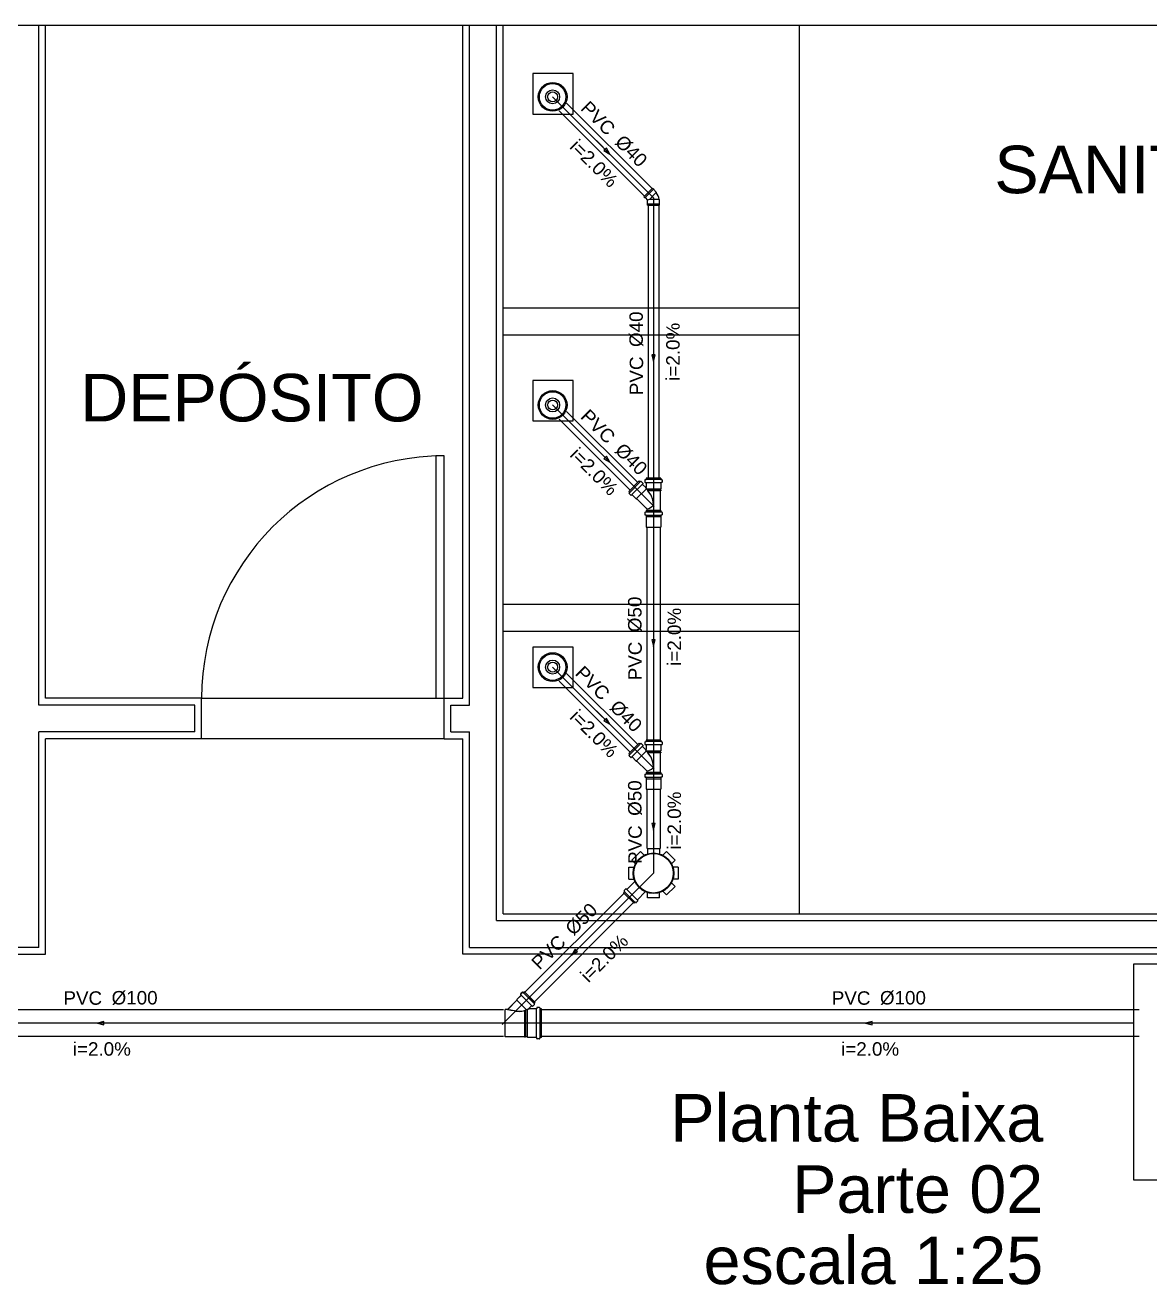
# Model space of a CAD drawing. Header units: inches. Extents: x 18.3 to 46.4, y -9.4 to 7.
# Drawn here: x 28.425 to 32.6, y -7.378 to -2.7 of the extents above; entities that cross this region are included whole.
import ezdxf

# ---------------------------------------------------------------- set-up
doc = ezdxf.new("R2010")
doc.units = ezdxf.units.IN
doc.header["$MEASUREMENT"] = 0
for name, color, linetype in [('Arquitetura', 252, 'Continuous'), ('DI-Títulos', 3, 'Continuous'), ('Simbolos', 3, 'Continuous'), ('SIMBOLOS-INT', 253, 'Continuous'), ('Simbolos_int', 9, 'Continuous'), ('TQ-Sentido_tubo', 9, 'Continuous'), ('TQ-Seção_tubo', 3, 'Continuous'), ('TQ-Textos_tubo', 1, 'Continuous'), ('TQ-Tubos_detalhe', 9, 'Continuous')]:
    doc.layers.add(name, color=color, linetype=linetype)
doc.styles.add('Arial', font='arial.ttf')

msp = doc.modelspace()

# ---------------------------------------------------------------- linework, layer by layer
at = {"layer": 'Arquitetura'}
for p, q in [((18.6, -2.7), (39.9505, -2.7)), ((28.475, -5.225), (28.475, -2.7)), ((28.5, -5.2), (28.5, -2.7)), ((30.05, -5.2), (30.05, -2.7)), ((30.075, -5.225), (30.075, -2.7)), ((30.175, -6.025), (30.175, -2.7)), ((30.2, -6), (30.2, -2.7)), ((31.3, -6), (31.3, -2.7)), ((30.2, -3.75), (31.3, -3.75)), ((31.3, -3.85), (31.3, -3.75)), ((30.2, -3.85), (31.3, -3.85)), ((30.2, -4.85), (31.3, -4.85)), ((31.3, -4.95), (31.3, -4.85)), ((30.2, -4.95), (31.3, -4.95)), ((29.055, -5.225), (28.475, -5.225)), ((29.08, -5.2), (28.5, -5.2)), ((29.055, -5.325), (29.055, -5.225)), ((29.08, -5.35), (29.08, -5.2)), ((29.08, -5.2), (29.98, -5.2)), ((29.98, -5.2), (30.05, -5.2)), ((29.98, -5.35), (29.98, -5.2)), ((30.005, -5.325), (30.005, -5.225)), ((30.005, -5.225), (30.075, -5.225)), ((29.055, -5.325), (28.475, -5.325)), ((29.055, -5.325), (28.475, -5.325)), ((28.475, -6.125), (28.475, -5.325)), ((30.005, -5.325), (30.075, -5.325)), ((30.075, -6.125), (30.075, -5.325)), ((29.08, -5.35), (28.5, -5.35)), ((29.08, -5.35), (28.5, -5.35)), ((28.5, -6.15), (28.5, -5.35)), ((29.98, -5.35), (29.08, -5.35)), ((29.98, -5.35), (30.05, -5.35)), ((30.05, -6.15), (30.05, -5.35)), ((30.175, -6.025), (33.125, -6.025)), ((30.2, -6), (33.1, -6)), ((28.475, -6.125), (24.225, -6.125)), ((30.075, -6.125), (34.325, -6.125)), ((24.2, -6.15), (28.5, -6.15)), ((34.35, -6.15), (30.05, -6.15))]:
    msp.add_line(p, q, dxfattribs=at)
for points in [[(30.31, -3.03), (30.46, -3.03), (30.46, -2.88), (30.31, -2.88), (30.31, -3.03)], [(30.31, -4.17), (30.46, -4.17), (30.46, -4.02), (30.31, -4.02), (30.31, -4.17)], [(29.98, -5.2), (29.98, -4.3), (29.95, -4.3), (29.95, -5.2), (29.98, -5.2)], [(30.31, -5.16), (30.46, -5.16), (30.46, -5.01), (30.31, -5.01), (30.31, -5.16)]]:
    msp.add_lwpolyline(points, dxfattribs=at)
msp.add_arc((29.98, -5.2), 0.9, 90, 180, dxfattribs=at)
at = {"layer": 'Simbolos'}
for p, q in [((30.7223, -3.3374), (30.7545, -3.3052)), ((30.7545, -3.3052), (30.7573, -3.308)), ((30.7573, -3.308), (30.7573, -3.3094)), ((30.7573, -3.3094), (30.7679, -3.32)), ((30.7679, -3.32), (30.7679, -3.3218)), ((30.7223, -3.3374), (30.7251, -3.3402)), ((30.7251, -3.3402), (30.7265, -3.3402)), ((30.7265, -3.3402), (30.7361, -3.3497)), ((30.735, -3.3642), (30.7361, -3.3632)), ((30.735, -3.3681), (30.735, -3.3642)), ((30.735, -3.3681), (30.7806, -3.3681)), ((30.7361, -3.3632), (30.7361, -3.3497)), ((30.7796, -3.3483), (30.7783, -3.3471)), ((30.7796, -3.3632), (30.7796, -3.3483)), ((30.7806, -3.3642), (30.7796, -3.3632)), ((30.7806, -3.3681), (30.7806, -3.3642)), ((30.7043, -4.3926), (30.6656, -4.4314)), ((30.7043, -4.3926), (30.7073, -4.3959)), ((30.7113, -4.3944), (30.7086, -4.3959)), ((30.7126, -4.3946), (30.7186, -4.4009)), ((30.7261, -4.3889), (30.7261, -4.3976)), ((30.7268, -4.3881), (30.7298, -4.3871)), ((30.7851, -4.3819), (30.7306, -4.3819)), ((30.7306, -4.3819), (30.7306, -4.3861)), ((30.7851, -4.3819), (30.7851, -4.3861)), ((30.7888, -4.3881), (30.7858, -4.3871)), ((30.7896, -4.3889), (30.7896, -4.3976)), ((30.6656, -4.4314), (30.6688, -4.4344)), ((30.6673, -4.4384), (30.6688, -4.4356)), ((30.6676, -4.4396), (30.6738, -4.4456)), ((30.6751, -4.4459), (30.6771, -4.4441)), ((30.6783, -4.4441), (30.6936, -4.4594)), ((30.7188, -4.4021), (30.7171, -4.4041)), ((30.7171, -4.4054), (30.7291, -4.4174)), ((30.7268, -4.3986), (30.7296, -4.3989)), ((30.7306, -4.3999), (30.7306, -4.4046)), ((30.7306, -4.4046), (30.7306, -4.4049)), ((30.7306, -4.4049), (30.7306, -4.4166)), ((30.7851, -4.4216), (30.7831, -4.4234)), ((30.7831, -4.4234), (30.7831, -4.4261)), ((30.7831, -4.4261), (30.7846, -4.4261)), ((30.7831, -4.4291), (30.7831, -4.5024)), ((30.7831, -4.4291), (30.7846, -4.4291)), ((30.7846, -4.4261), (30.7846, -4.4291)), ((30.7851, -4.3999), (30.7851, -4.4046)), ((30.7851, -4.4046), (30.7851, -4.4049)), ((30.7851, -4.4049), (30.7851, -4.4216)), ((30.7888, -4.3986), (30.7861, -4.3989)), ((30.6936, -4.4594), (30.6963, -4.4594)), ((30.6963, -4.4594), (30.7321, -4.4949)), ((30.7261, -4.5094), (30.7261, -4.5181)), ((30.7268, -4.5084), (30.7298, -4.5076)), ((30.7268, -4.5191), (30.7296, -4.5194)), ((30.7306, -4.5024), (30.7851, -4.5024)), ((30.7306, -4.5024), (30.7306, -4.5066)), ((30.7306, -4.5204), (30.7306, -4.5251)), ((30.7306, -4.5251), (30.7306, -4.5254)), ((30.7306, -4.5254), (30.7306, -4.5644)), ((30.7326, -4.4961), (30.7326, -4.5024)), ((30.7851, -4.5024), (30.7851, -4.5066)), ((30.7851, -4.5204), (30.7851, -4.5251)), ((30.7851, -4.5251), (30.7851, -4.5254)), ((30.7851, -4.5254), (30.7851, -4.5644)), ((30.7888, -4.5084), (30.7858, -4.5076)), ((30.7888, -4.5191), (30.7861, -4.5194)), ((30.7896, -4.5094), (30.7896, -4.5181)), ((30.7043, -5.3661), (30.6656, -5.4048)), ((30.7043, -5.3661), (30.7073, -5.3693)), ((30.7113, -5.3678), (30.7086, -5.3693)), ((30.7126, -5.3681), (30.7186, -5.3743)), ((30.7188, -5.3756), (30.7171, -5.3776)), ((30.7171, -5.3788), (30.7291, -5.3908)), ((30.7261, -5.3623), (30.7261, -5.3711)), ((30.7268, -5.3616), (30.7298, -5.3606)), ((30.7268, -5.3721), (30.7296, -5.3723)), ((30.7851, -5.3553), (30.7306, -5.3553)), ((30.7306, -5.3553), (30.7306, -5.3596)), ((30.7306, -5.3733), (30.7306, -5.3781)), ((30.7306, -5.3781), (30.7306, -5.3783)), ((30.7306, -5.3783), (30.7306, -5.3901)), ((30.7851, -5.3553), (30.7851, -5.3596)), ((30.7851, -5.3733), (30.7851, -5.3781)), ((30.7851, -5.3781), (30.7851, -5.3783)), ((30.7851, -5.3783), (30.7851, -5.3951)), ((30.7888, -5.3616), (30.7858, -5.3606)), ((30.7888, -5.3721), (30.7861, -5.3723)), ((30.7896, -5.3623), (30.7896, -5.3711)), ((30.6656, -5.4048), (30.6688, -5.4078)), ((30.6673, -5.4118), (30.6688, -5.4091)), ((30.6676, -5.4131), (30.6738, -5.4191)), ((30.6751, -5.4193), (30.6771, -5.4176)), ((30.6783, -5.4176), (30.6936, -5.4328)), ((30.7851, -5.3951), (30.7831, -5.3968)), ((30.7831, -5.3968), (30.7831, -5.3996)), ((30.7831, -5.3996), (30.7846, -5.3996)), ((30.7831, -5.4026), (30.7831, -5.4758)), ((30.7831, -5.4026), (30.7846, -5.4026)), ((30.7846, -5.3996), (30.7846, -5.4026)), ((30.6936, -5.4328), (30.6963, -5.4328)), ((30.6963, -5.4328), (30.7321, -5.4683)), ((30.7326, -5.4696), (30.7326, -5.4758)), ((30.7261, -5.4828), (30.7261, -5.4916)), ((30.7268, -5.4818), (30.7298, -5.4811)), ((30.7268, -5.4926), (30.7296, -5.4928)), ((30.7306, -5.4758), (30.7851, -5.4758)), ((30.7306, -5.4758), (30.7306, -5.4801)), ((30.7306, -5.4938), (30.7306, -5.4986)), ((30.7306, -5.4986), (30.7306, -5.4988)), ((30.7306, -5.4988), (30.7306, -5.5378)), ((30.7851, -5.4758), (30.7851, -5.4801)), ((30.7851, -5.4938), (30.7851, -5.4986)), ((30.7851, -5.4986), (30.7851, -5.4988)), ((30.7851, -5.4988), (30.7851, -5.5378)), ((30.7888, -5.4818), (30.7858, -5.4811)), ((30.7888, -5.4926), (30.7861, -5.4928)), ((30.7896, -5.4828), (30.7896, -5.4916)), ((30.6772, -5.8009), (30.709, -5.7691)), ((30.6772, -5.8009), (30.691, -5.8147)), ((30.709, -5.7691), (30.7228, -5.7829)), ((30.7354, -5.7583), (30.7354, -5.7777)), ((30.7354, -5.7583), (30.7803, -5.7583)), ((30.7803, -5.7583), (30.7803, -5.7777)), ((30.8066, -5.7691), (30.7928, -5.7829)), ((30.8066, -5.7691), (30.8384, -5.8009)), ((30.8384, -5.8009), (30.8246, -5.8147)), ((30.6664, -5.8272), (30.6859, -5.8272)), ((30.6664, -5.8721), (30.6664, -5.8272)), ((30.8492, -5.8272), (30.8298, -5.8272)), ((30.8492, -5.8272), (30.8492, -5.8721)), ((30.6597, -5.9093), (30.6889, -5.8801)), ((30.6664, -5.8721), (30.6859, -5.8721)), ((30.8384, -5.8985), (30.8246, -5.8847)), ((30.8492, -5.8721), (30.8298, -5.8721)), ((30.647, -5.922), (30.65, -5.919)), ((30.6855, -5.9605), (30.647, -5.922)), ((30.6486, -5.9151), (30.6502, -5.9178)), ((30.6487, -5.9139), (30.6549, -5.9077)), ((30.6562, -5.9075), (30.6583, -5.9093)), ((30.6982, -5.9478), (30.7274, -5.9186)), ((30.7354, -5.9411), (30.7354, -5.9216)), ((30.7803, -5.9411), (30.7354, -5.9411)), ((30.7803, -5.9411), (30.7803, -5.9216)), ((30.8066, -5.9303), (30.7928, -5.9165)), ((30.8384, -5.8985), (30.8066, -5.9303)), ((30.6855, -5.9605), (30.6885, -5.9575)), ((30.6924, -5.9589), (30.6898, -5.9574)), ((30.6936, -5.9588), (30.6998, -5.9526)), ((30.7, -5.9513), (30.6982, -5.9492)), ((30.2659, -6.3029), (30.2506, -6.3181)), ((30.2661, -6.3031), (30.2509, -6.3184)), ((30.2641, -6.2996), (30.2659, -6.3016)), ((30.2706, -6.2921), (30.2644, -6.2981)), ((30.2644, -6.2999), (30.2661, -6.3019)), ((30.2709, -6.2924), (30.2646, -6.2984)), ((30.2716, -6.2919), (30.2744, -6.2934)), ((30.2719, -6.2921), (30.2746, -6.2936)), ((30.2786, -6.2901), (30.2756, -6.2931)), ((30.2789, -6.2904), (30.2759, -6.2934)), ((30.3174, -6.3289), (30.2786, -6.2901)), ((30.3176, -6.3291), (30.2789, -6.2904)), ((30.2161, -6.3556), (30.2071, -6.3556)), ((30.2164, -6.3559), (30.2074, -6.3559)), ((30.2506, -6.3209), (30.2161, -6.3556)), ((30.2509, -6.3211), (30.2164, -6.3559)), ((30.2506, -6.3181), (30.2506, -6.3209)), ((30.2509, -6.3184), (30.2509, -6.3211)), ((30.3046, -6.3416), (30.2949, -6.3514)), ((30.3049, -6.3419), (30.2951, -6.3516)), ((30.3229, -6.3531), (30.2954, -6.3531)), ((30.3231, -6.3534), (30.2956, -6.3534)), ((30.3079, -6.3431), (30.3059, -6.3416)), ((30.3081, -6.3434), (30.3061, -6.3419)), ((30.3154, -6.3369), (30.3094, -6.3431)), ((30.3156, -6.3371), (30.3096, -6.3434)), ((30.3156, -6.3359), (30.3141, -6.3331)), ((30.3174, -6.3289), (30.3144, -6.3319)), ((30.3159, -6.3361), (30.3144, -6.3334)), ((30.3176, -6.3291), (30.3146, -6.3321)), ((30.3241, -6.3496), (30.3239, -6.3521)), ((30.3244, -6.3499), (30.3241, -6.3524)), ((30.3344, -6.3486), (30.3251, -6.3486)), ((30.3346, -6.3489), (30.3254, -6.3489)), ((30.3354, -6.3494), (30.3361, -6.3524)), ((30.3356, -6.3496), (30.3364, -6.3526)), ((30.3416, -6.3531), (30.3371, -6.3531)), ((30.3419, -6.3534), (30.3374, -6.3534)), ((30.3416, -6.4596), (30.3416, -6.3531)), ((30.3419, -6.4599), (30.3419, -6.3534)), ((30.2791, -6.4571), (30.2071, -6.4571)), ((30.2794, -6.4574), (30.2074, -6.4574)), ((30.2791, -6.4571), (30.2791, -6.4586)), ((30.2821, -6.4586), (30.2791, -6.4586)), ((30.2794, -6.4574), (30.2794, -6.4589)), ((30.2824, -6.4589), (30.2794, -6.4589)), ((30.2824, -6.4571), (30.2821, -6.4586)), ((30.2886, -6.4571), (30.2824, -6.4571)), ((30.2826, -6.4574), (30.2824, -6.4589)), ((30.2889, -6.4574), (30.2826, -6.4574)), ((30.2909, -6.4596), (30.2886, -6.4571)), ((30.2911, -6.4599), (30.2889, -6.4574)), ((30.3229, -6.4596), (30.2909, -6.4596)), ((30.3231, -6.4599), (30.2911, -6.4599)), ((30.3241, -6.4631), (30.3239, -6.4606)), ((30.3244, -6.4634), (30.3241, -6.4609)), ((30.3344, -6.4641), (30.3251, -6.4641)), ((30.3346, -6.4644), (30.3254, -6.4644)), ((30.3354, -6.4634), (30.3361, -6.4604)), ((30.3356, -6.4636), (30.3364, -6.4606)), ((30.3416, -6.4596), (30.3371, -6.4596)), ((30.3419, -6.4599), (30.3374, -6.4599))]:
    msp.add_line(p, q, dxfattribs=at)
at = {"layer": 'Simbolos', "linetype": 'Continuous'}
msp.add_lwpolyline([(32.5405, -6.9879), (33.3405, -6.9879), (33.3405, -6.1879), (32.5405, -6.1879), (32.5405, -6.9879)], dxfattribs=at)
at = {"layer": 'Simbolos'}
for centre, radius in [((30.3833, -2.9662), 0.0535), ((30.3833, -2.9662), 0.026), ((30.3833, -4.1106), 0.0535), ((30.3833, -4.1106), 0.026), ((30.3833, -5.084), 0.0535), ((30.3833, -5.084), 0.026), ((30.7578, -5.8497), 0.0755)]:
    msp.add_circle(centre, radius, dxfattribs=at)
for centre, radius, start, end in [((30.7209, -3.3561), 0.0584, 8.9327, 36.0672), ((30.7081, -4.3951), 0.001, 224.9999, 300.0001), ((30.7118, -4.3954), 0.001, 44.9999, 120.0001), ((30.7271, -4.3889), 0.001, 104.9999, 180), ((30.7296, -4.3861), 0.001, 284.9999, 0), ((30.7861, -4.3861), 0.001, 180, 255.0001), ((30.7886, -4.3889), 0.001, 0, 75.0001), ((30.6683, -4.4389), 0.001, 150, 225.0002), ((30.6681, -4.4351), 0.001, 330, 45.0002), ((30.6778, -4.4449), 0.001, 45.0002, 130.0003), ((30.7178, -4.4049), 0.001, 140.0001, 224.9999), ((30.7181, -4.4014), 0.001, 319.9999, 45.0002), ((30.7271, -4.3976), 0.001, 180, 265.0001), ((30.7296, -4.4166), 0.001, 225, 0), ((30.7296, -4.3999), 0.001, 0, 85.0001), ((30.7861, -4.3999), 0.001, 94.9999, 180), ((30.7886, -4.3976), 0.001, 274.9999, 0), ((30.6743, -4.4451), 0.001, 224.9996, 309.9997), ((30.7271, -4.5094), 0.001, 105, 180), ((30.7271, -4.5181), 0.001, 180, 265), ((30.7296, -4.5204), 0.001, 0, 85), ((30.7296, -4.5066), 0.001, 285, 0), ((30.7311, -4.4961), 0.0015, 0, 45), ((30.7861, -4.5066), 0.001, 180, 255), ((30.7861, -4.5204), 0.001, 95, 180), ((30.7886, -4.5181), 0.001, 275, 0), ((30.7886, -4.5094), 0.001, 0, 75), ((30.7081, -5.3686), 0.001, 224.9998, 300), ((30.7118, -5.3688), 0.001, 44.9998, 120.0001), ((30.7178, -5.3783), 0.001, 140.0001, 224.9998), ((30.7181, -5.3748), 0.001, 319.9998, 45.0001), ((30.7271, -5.3623), 0.001, 104.9999, 180), ((30.7271, -5.3711), 0.001, 180, 265), ((30.7296, -5.3733), 0.001, 0, 85), ((30.7296, -5.3596), 0.001, 284.9999, 0), ((30.7861, -5.3596), 0.001, 180, 255.0001), ((30.7861, -5.3733), 0.001, 94.9999, 180), ((30.7886, -5.3711), 0.001, 274.9999, 0), ((30.7886, -5.3623), 0.001, 0, 75), ((30.6683, -5.4123), 0.001, 150, 225.0001), ((30.6681, -5.4086), 0.001, 330, 45.0001), ((30.6743, -5.4186), 0.001, 224.9995, 309.9996), ((30.6778, -5.4183), 0.001, 45.0001, 130.0003), ((30.7296, -5.3901), 0.001, 225, 0), ((30.7311, -5.4696), 0.0015, 0, 44.9999), ((30.7271, -5.4828), 0.001, 105, 180), ((30.7271, -5.4916), 0.001, 180, 265), ((30.7296, -5.4938), 0.001, 0, 85), ((30.7296, -5.4801), 0.001, 285, 0), ((30.7861, -5.4801), 0.001, 180, 255), ((30.7861, -5.4938), 0.001, 95, 180), ((30.7886, -5.4916), 0.001, 275, 0), ((30.7886, -5.4828), 0.001, 0, 75), ((30.6494, -5.9146), 0.001, 135, 210), ((30.6493, -5.9183), 0.001, 315, 30), ((30.6556, -5.9084), 0.001, 50, 135), ((30.659, -5.9086), 0.001, 230, 315), ((30.6892, -5.9582), 0.001, 60, 135), ((30.6929, -5.9581), 0.001, 240, 315), ((30.6989, -5.9485), 0.001, 135, 220), ((30.6991, -5.9519), 0.001, 315, 40), ((30.2651, -6.2989), 0.001, 135.0002, 220.0003), ((30.2654, -6.2991), 0.001, 134.9996, 219.9997), ((30.2651, -6.3021), 0.001, 315.0002, 40.0003), ((30.2654, -6.3024), 0.001, 314.9996, 39.9997), ((30.2711, -6.2926), 0.001, 60, 135.0002), ((30.2714, -6.2929), 0.001, 60, 135.0002), ((30.2749, -6.2926), 0.001, 240, 314.9996), ((30.2751, -6.2929), 0.001, 240, 315.0002), ((30.2161, -6.3546), 0.001, 270, 325.7319), ((30.2164, -6.3549), 0.001, 270, 325.7319), ((30.3056, -5.9276), 0.4367, 258.2685, 261.3568), ((30.3059, -5.9279), 0.4367, 258.2685, 261.3568), ((30.2606, -6.2951), 0.0674, 252.1326, 276.4454), ((30.2609, -6.2954), 0.0674, 252.1326, 276.4454), ((30.2556, -6.2866), 0.0765, 279.4509, 300.4924), ((30.2559, -6.2869), 0.0765, 279.4509, 300.4924), ((30.2954, -6.3521), 0.001, 134.9999, 270), ((30.2956, -6.3524), 0.001, 135.0002, 270), ((30.3054, -6.3424), 0.001, 49.9996, 135.0002), ((30.3056, -6.3426), 0.001, 50.0001, 135.0002), ((30.3086, -6.3424), 0.001, 230.0001, 314.9996), ((30.3089, -6.3426), 0.001, 230.0001, 315.0002), ((30.3149, -6.3326), 0.001, 134.9996, 209.9994), ((30.3151, -6.3329), 0.001, 135.0002, 210.0001), ((30.3149, -6.3364), 0.001, 315.0002, 30.0001), ((30.3151, -6.3366), 0.001, 314.9996, 29.9994), ((30.3229, -6.3521), 0.001, 270, 355.0003), ((30.3231, -6.3524), 0.001, 270, 354.9999), ((30.3251, -6.3496), 0.001, 90, 174.9999), ((30.3254, -6.3499), 0.001, 90, 174.9999), ((30.3344, -6.3496), 0.001, 14.9999, 90), ((30.3346, -6.3499), 0.001, 14.9999, 90), ((30.3371, -6.3521), 0.001, 194.9999, 270), ((30.3374, -6.3524), 0.001, 195.0003, 270), ((30.3229, -6.4606), 0.001, 4.9997, 90), ((30.3231, -6.4609), 0.001, 4.9997, 90), ((30.3251, -6.4631), 0.001, 185.0001, 270), ((30.3254, -6.4634), 0.001, 185.0001, 270), ((30.3344, -6.4631), 0.001, 270, 345.0001), ((30.3346, -6.4634), 0.001, 270, 345.0001), ((30.3371, -6.4606), 0.001, 90, 165.0001), ((30.3374, -6.4609), 0.001, 90, 165.0001)]:
    msp.add_arc(centre, radius, start, end, dxfattribs=at)
at = {"layer": 'SIMBOLOS-INT'}
for p, q in [((30.7081, -4.3964), (30.6693, -4.4351)), ((30.7851, -4.3871), (30.7306, -4.3871)), ((30.7166, -4.4049), (30.6778, -4.4436)), ((30.6936, -4.4594), (30.7316, -4.4214)), ((30.7851, -4.3991), (30.7306, -4.3991)), ((30.7316, -4.4216), (30.7851, -4.4216)), ((30.7831, -4.4261), (30.7346, -4.4261)), ((30.7346, -4.4261), (30.7371, -4.4291)), ((30.7831, -4.4291), (30.7371, -4.4291)), ((30.7571, -4.4841), (30.7606, -4.4876)), ((30.7578, -4.4824), (30.7578, -4.4904)), ((30.7831, -4.5024), (30.7326, -4.5024)), ((30.7081, -5.3698), (30.6693, -5.4086)), ((30.7166, -5.3783), (30.6778, -5.4171)), ((30.7851, -5.3606), (30.7306, -5.3606)), ((30.7851, -5.3726), (30.7306, -5.3726)), ((30.6936, -5.4328), (30.7316, -5.3948)), ((30.7316, -5.3951), (30.7851, -5.3951)), ((30.7831, -5.3996), (30.7346, -5.3996)), ((30.7346, -5.3996), (30.7371, -5.4026)), ((30.7831, -5.4026), (30.7371, -5.4026)), ((30.7571, -5.4576), (30.7606, -5.4611)), ((30.7578, -5.4558), (30.7578, -5.4638)), ((30.7831, -5.4758), (30.7326, -5.4758))]:
    msp.add_line(p, q, dxfattribs=at)
for points in [[(30.7346, -4.4261), (30.7326, -4.4236), (30.7298, -4.4176)], [(30.7566, -4.4844), (30.7581, -4.4801), (30.7558, -4.4631), (30.7486, -4.4456), (30.7371, -4.4291)], [(30.7326, -4.4961), (30.7408, -4.4944), (30.7508, -4.4891), (30.7566, -4.4844)], [(30.7346, -5.3996), (30.7326, -5.3971), (30.7298, -5.3911)], [(30.7566, -5.4578), (30.7581, -5.4536), (30.7558, -5.4366), (30.7486, -5.4191), (30.7371, -5.4026)], [(30.7326, -5.4696), (30.7408, -5.4678), (30.7508, -5.4626), (30.7566, -5.4578)]]:
    msp.add_lwpolyline(points, dxfattribs=at)
at = {"layer": 'Simbolos_int'}
for p, q in [((30.7573, -3.3094), (30.7265, -3.3402)), ((30.7398, -3.3481), (30.7361, -3.3497)), ((30.7361, -3.3632), (30.7796, -3.3632)), ((30.7426, -3.3471), (30.7398, -3.3481)), ((30.7426, -3.3471), (30.7679, -3.3218)), ((30.7783, -3.3471), (30.7426, -3.3471)), ((30.7306, -4.5074), (30.7851, -4.5074)), ((30.7306, -4.5196), (30.7851, -4.5196)), ((30.7306, -4.5251), (30.7851, -4.5251)), ((30.7306, -4.5644), (30.7851, -4.5644)), ((30.7306, -5.4808), (30.7851, -5.4808)), ((30.7306, -5.4931), (30.7851, -5.4931)), ((30.7306, -5.4986), (30.7851, -5.4986)), ((30.7306, -5.5378), (30.7851, -5.5378)), ((30.689, -5.957), (30.6505, -5.9185)), ((30.6977, -5.9483), (30.6592, -5.9098)), ((30.3051, -6.3409), (30.2666, -6.3024)), ((30.3054, -6.3411), (30.2669, -6.3026)), ((30.3136, -6.3324), (30.2751, -6.2939)), ((30.3139, -6.3326), (30.2754, -6.2941)), ((30.2071, -6.4571), (30.2071, -6.3556)), ((30.2074, -6.4574), (30.2074, -6.3559)), ((30.2864, -6.3566), (30.2506, -6.3209)), ((30.2866, -6.3569), (30.2509, -6.3211)), ((30.2791, -6.3596), (30.2791, -6.4571)), ((30.2794, -6.3599), (30.2794, -6.4574)), ((30.2824, -6.3584), (30.2824, -6.4571)), ((30.2826, -6.3586), (30.2826, -6.4574)), ((30.2886, -6.3559), (30.2886, -6.4571)), ((30.2889, -6.3561), (30.2889, -6.4574)), ((30.3236, -6.4596), (30.3236, -6.3531)), ((30.3239, -6.4599), (30.3239, -6.3534)), ((30.3364, -6.4596), (30.3364, -6.3531)), ((30.3366, -6.4599), (30.3366, -6.3534)), ((30.2099, -6.4064), (30.1919, -6.4064)), ((30.2109, -6.3966), (30.1956, -6.4119))]:
    msp.add_line(p, q, dxfattribs=at)
for centre, radius in [((30.3833, -2.9662), 0.0493), ((30.3833, -2.9662), 0.0185), ((30.3833, -4.1106), 0.0493), ((30.3833, -4.1106), 0.0185), ((30.3833, -5.084), 0.0493), ((30.3833, -5.084), 0.0185), ((30.7578, -5.8497), 0.0735)]:
    msp.add_circle(centre, radius, dxfattribs=at)
at = {"layer": 'TQ-Sentido_tubo'}
for points in [[(30.5456, -3.1285), (30.5955, -3.1784)], [(30.7578, -3.8776), (30.7578, -3.9482)], [(30.5456, -4.2729), (30.5955, -4.3228)], [(30.7578, -4.9365), (30.7578, -5.0071)], [(30.5456, -5.2463), (30.5955, -5.2962)], [(30.7578, -5.6188), (30.7578, -5.6894)], [(30.5044, -6.1031), (30.4545, -6.153)], [(28.7635, -6.4064), (28.6929, -6.4064)], [(31.6161, -6.4064), (31.5455, -6.4064)]]:
    msp.add_lwpolyline(points, dxfattribs=at)
for points in [[(30.5955, -3.1784), (30.583, -3.1568), (30.5739, -3.1659)], [(30.7578, -3.9482), (30.7643, -3.9241), (30.7513, -3.9241)], [(30.5955, -4.3228), (30.583, -4.3012), (30.5739, -4.3103)], [(30.7578, -5.0071), (30.7643, -4.983), (30.7513, -4.983)], [(30.5955, -5.2962), (30.583, -5.2746), (30.5739, -5.2837)], [(30.7578, -5.6894), (30.7643, -5.6653), (30.7513, -5.6653)], [(30.4545, -6.153), (30.4762, -6.1405), (30.467, -6.1314)], [(28.6929, -6.4064), (28.717, -6.4129), (28.717, -6.3999)], [(31.5455, -6.4064), (31.5696, -6.4129), (31.5696, -6.3999)]]:
    msp.add_lwpolyline(points, close=True, dxfattribs=at)
at = {"layer": 'TQ-Seção_tubo'}
for p, q in [((30.4352, -2.9899), (30.7525, -3.3071)), ((30.407, -3.0182), (30.7242, -3.3354)), ((30.7378, -3.3681), (30.7378, -4.3819)), ((30.7778, -3.3681), (30.7778, -4.3819)), ((30.407, -4.1626), (30.6707, -4.4263)), ((30.4352, -4.1343), (30.699, -4.398)), ((30.7328, -4.5644), (30.7328, -5.3553)), ((30.7828, -4.5644), (30.7828, -5.3553)), ((30.407, -5.136), (30.6707, -5.3997)), ((30.4352, -5.1077), (30.699, -5.3714)), ((30.7328, -5.5378), (30.7328, -5.7583)), ((30.7828, -5.5378), (30.7828, -5.7583)), ((30.6486, -5.9236), (30.2803, -6.2918)), ((30.6839, -5.9589), (30.3157, -6.3272)), ((30.2011, -6.3564), (27.396, -6.3564)), ((32.5605, -6.3564), (30.3419, -6.3564)), ((30.2011, -6.4564), (27.396, -6.4564)), ((32.5605, -6.4564), (30.3419, -6.4564))]:
    msp.add_line(p, q, dxfattribs=at)
at = {"layer": 'TQ-Tubos_detalhe'}
for p, q in [((30.3833, -2.9662), (30.7578, -3.3407)), ((30.7578, -3.3407), (30.7578, -4.4851)), ((30.3833, -4.1106), (30.7578, -4.4851)), ((30.7578, -4.4851), (30.7578, -5.4586)), ((30.3833, -5.084), (30.7578, -5.4586)), ((30.7578, -5.4586), (30.7578, -5.8497)), ((30.7578, -5.8497), (30.2011, -6.4064)), ((30.2011, -6.4064), (27.2552, -6.4064)), ((32.5405, -6.4064), (30.2011, -6.4064))]:
    msp.add_line(p, q, dxfattribs=at)

# ---------------------------------------------------------------- texts
at = {"layer": 'Arquitetura', "char_height": 0.1765, "width": 2.866725, "attachment_point": 9, "line_spacing_factor": 0.9, "style": 'Arial'}
for s, insert in [('SANIT./ VESTIÁRIO 02', (34.6127, -3.3266)), ('DEPÓSITO', (29.9037, -4.1741))]:
    msp.add_mtext(s, dxfattribs=dict(at, insert=insert))
at = {"layer": 'DI-Títulos', "char_height": 0.1765, "attachment_point": 9, "line_spacing_factor": 0.9, "style": 'Arial'}
for s, insert, width in [('Planta Baixa \\PParte 02', (32.2047, -7.1135), 2.866725), ('escala 1:25', (32.2047, -7.3782), 2.51919)]:
    msp.add_mtext(s, dxfattribs=dict(at, insert=insert, width=width))
at = {"layer": 'TQ-Textos_tubo', "char_height": 0.05, "line_spacing_factor": 0.9, "style": 'Arial'}
for s, insert, width, attachment_point, rotation in [('PVC', (30.5847, -3.1143), 0.187798, 9, 315), ('i=2.0%', (30.519, -3.2313), 0.281696, 8, 315), ('%%c40', (30.6097, -3.1393), 0.172222, 7, 315), ('%%c40', (30.7201, -3.8952), 0.172222, 7, 90), ('i=2.0%', (30.8556, -3.913), 0.281696, 8, 90), ('PVC', (30.7201, -3.9305), 0.187798, 9, 90), ('PVC', (30.5847, -4.2588), 0.187798, 9, 315), ('i=2.0%', (30.519, -4.3758), 0.281696, 8, 315), ('%%c40', (30.6097, -4.2838), 0.172222, 7, 315), ('%%c50', (30.7151, -4.9543), 0.172222, 7, 90), ('i=2.0%', (30.8606, -4.9718), 0.281696, 8, 90), ('PVC', (30.7151, -4.9895), 0.187798, 9, 90), ('PVC', (30.5646, -5.2122), 0.187798, 9, 315), ('i=2.0%', (30.519, -5.3491), 0.281696, 8, 315), ('%%c40', (30.5905, -5.238), 0.172222, 7, 315), ('%%c50', (30.7151, -5.6365), 0.172222, 7, 90), ('i=2.0%', (30.8606, -5.6543), 0.281696, 8, 90), ('PVC', (30.7151, -5.6718), 0.187798, 9, 90), ('%%c50', (30.4618, -6.0855), 0.172222, 7, 44.9998), ('i=2.0%', (30.5931, -6.1833), 0.281696, 8, 44.9998), ('PVC', (30.4368, -6.1103), 0.187798, 9, 44.9998)]:
    msp.add_mtext(s, dxfattribs=dict(at, insert=insert, width=width, attachment_point=attachment_point, rotation=rotation))
for s, insert, width, attachment_point in [('PVC', (28.7105, -6.3389), 0.187798, 9), ('%%c100', (28.7458, -6.3389), 0.222954, 7), ('PVC', (31.5633, -6.3389), 0.187798, 9), ('%%c100', (31.5985, -6.3389), 0.222954, 7), ('i=2.0%', (28.7096, -6.528), 0.281696, 8), ('i=2.0%', (31.5621, -6.528), 0.281696, 8)]:
    msp.add_mtext(s, dxfattribs=dict(at, insert=insert, width=width, attachment_point=attachment_point))

doc.saveas('drawing.dxf')
